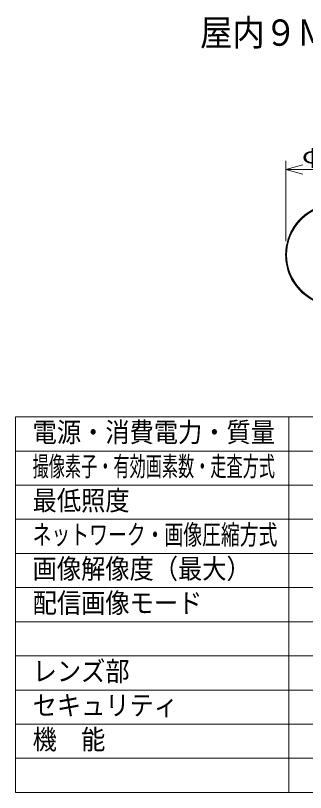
# Model space of a CAD drawing. Units: millimetres on the paper. Extents: x -62 to 64, y -58 to 59.
# Drawn here: x -62.5 to -20.1, y -54.5 to 59.2 of the extents above; entities that cross this region are included whole.
import ezdxf
from ezdxf.enums import TextEntityAlignment as Align

# ---------------------------------------------------------------- set-up
doc = ezdxf.new("R2010")
doc.units = ezdxf.units.MM
for name, color, linetype, lineweight in [('0-0_MOJI1', 7, 'Continuous', 9), ('0-2_WAKU', 4, 'Continuous', 9), ('0-3_SUNPO', 7, 'Continuous', 9), ('0-4_0', 7, 'Continuous', 9), ('0-5_GAIKEI', 4, 'Continuous', 9)]:
    doc.layers.add(name, color=color, linetype=linetype, lineweight=lineweight)
doc.styles.add('ＭＳ ゴシック', font='')
doc.styles.get('ＭＳ ゴシック').set_extended_font_data('MS Gothic')

# ---------------------------------------------------------------- blocks, each defined once
blk = doc.blocks.new('_Open30')
at = {"layer": '0-4_0'}
blk.add_line((0, 0), (-1, 0), dxfattribs=at)
blk.add_lwpolyline([(-1, 0.2679), (0, 0), (-1, -0.2679)], dxfattribs=at)

msp = doc.modelspace()

# ---------------------------------------------------------------- linework, layer by layer
at = {"layer": '0-2_WAKU', "color": 3}
for p, q in [((-62.5, 0.454), (62.5, 0.454)), ((-62.5, 0.454), (-62.5, -54.546)), ((-22.5, -54.546), (-22.5, 0.454)), ((-62.5, -54.546), (62.5, -54.546))]:
    msp.add_line(p, q, dxfattribs=at)
at = {"layer": '0-2_WAKU'}
for p, q in [((-62.5, -4.546), (62.5, -4.546)), ((-62.5, -9.546), (62.5, -9.546)), ((-62.5, -14.546), (62.5, -14.546)), ((-62.5, -19.546), (62.5, -19.546)), ((62.5, -24.546), (-62.5, -24.546)), ((-62.5, -29.546), (62.5, -29.546)), ((-62.5, -34.546), (62.5, -34.546)), ((-62.5, -39.546), (62.5, -39.546)), ((-62.5, -44.546), (62.5, -44.546)), ((-62.5, -49.546), (62.5, -49.546))]:
    msp.add_line(p, q, dxfattribs=at)
at = {"layer": '0-3_SUNPO'}
for p, q in [((-22.972, 26.178), (-22.972, 37.93)), ((-20.472, 36.68), (-10.472, 36.68))]:
    msp.add_line(p, q, dxfattribs=at)
at = {"layer": '0-5_GAIKEI'}
for p, q in [((-22.267, 27.327), (-22.27, 27.328)), ((-22.252, 27.322), (-22.268, 27.287)), ((-22.261, 27.325), (-22.265, 27.327)), ((-22.26, 27.342), (-22.263, 27.343)), ((-22.246, 27.344), (-22.256, 27.347)), ((-22.233, 27.419), (-22.241, 27.423)), ((-22.234, 27.397), (-22.237, 27.398)), ((-22.233, 27.419), (-22.23, 27.417)), ((-22.189, 27.509), (-22.197, 27.512)), ((-22.189, 27.509), (-22.186, 27.507)), ((-22.17, 27.53), (-22.173, 27.531)), ((-22.165, 27.529), (-22.168, 27.53)), ((-22.12, 27.625), (-22.121, 27.625)), ((-22.116, 27.624), (-22.12, 27.625)), ((-22.11, 27.634), (-22.111, 27.634)), ((-22.1, 27.631), (-22.11, 27.634)), ((-22.059, 27.708), (-22.078, 27.673)), ((-22.077, 27.73), (-22.048, 27.789)), ((-22.069, 27.711), (-22.074, 27.713)), ((-22.044, 27.748), (-22.054, 27.752)), ((-22.046, 27.793), (-22.046, 27.794)), ((-21.98, 27.872), (-22.005, 27.827)), ((-21.996, 27.824), (-22.005, 27.827)), ((-21.97, 27.869), (-21.996, 27.824)), ((-22.39, 27.019), (-22.4, 27.022)), ((-22.38, 27.036), (-22.389, 27.039)), ((-22.371, 27.081), (-22.378, 27.084)), ((-22.348, 27.135), (-22.356, 27.138)), ((-22.337, 27.131), (-22.347, 27.134)), ((-22.328, 27.182), (-22.335, 27.184)), ((-22.302, 27.215), (-22.311, 27.219)), ((-22.909, 25.036), (-22.914, 25.037)), ((-22.898, 25.116), (-22.906, 25.118)), ((-22.89, 25.178), (-22.899, 25.18)), ((-22.896, 25.119), (-22.889, 25.18)), ((-22.886, 25.116), (-22.896, 25.119)), ((-22.879, 25.178), (-22.889, 25.18)), ((-22.886, 25.116), (-22.879, 25.178)), ((-22.882, 25.265), (-22.877, 25.29)), ((-22.882, 25.265), (-22.88, 25.288)), ((-22.876, 25.264), (-22.88, 25.265)), ((-22.867, 25.288), (-22.877, 25.29)), ((-22.867, 25.262), (-22.876, 25.264)), ((-22.872, 25.263), (-22.867, 25.288)), ((-22.85, 25.434), (-22.86, 25.436)), ((-22.847, 25.386), (-22.857, 25.388)), ((-22.851, 25.431), (-22.85, 25.434)), ((-22.842, 25.559), (-22.85, 25.561)), ((-22.838, 25.442), (-22.848, 25.445)), ((-22.842, 25.559), (-22.832, 25.557)), ((-22.823, 25.657), (-22.831, 25.659)), ((-22.823, 25.657), (-22.813, 25.655)), ((-22.97, 24.259), (-22.978, 24.259)), ((-22.968, 24.359), (-22.977, 24.359)), ((-22.97, 24.259), (-22.96, 24.259)), ((-22.968, 24.359), (-22.958, 24.358)), ((-22.948, 24.542), (-22.957, 24.544)), ((-22.934, 24.912), (-22.943, 24.913)), ((-22.936, 24.752), (-22.942, 24.753)), ((-22.94, 24.66), (-22.941, 24.66)), ((-22.93, 24.657), (-22.94, 24.66)), ((-22.929, 24.703), (-22.939, 24.705)), ((-22.93, 24.81), (-22.938, 24.812)), ((-22.934, 24.912), (-22.929, 24.911)), ((-22.926, 24.862), (-22.933, 24.863)), ((-22.924, 25.011), (-22.932, 25.012)), ((-22.919, 24.807), (-22.929, 24.81)), ((-22.924, 25.011), (-22.918, 25.01)), ((-22.912, 24.899), (-22.922, 24.902)), ((-22.903, 24.995), (-22.913, 24.998)), ((-22.893, 23.559), (-22.883, 23.56)), ((-22.875, 23.421), (-22.865, 23.422)), ((-21.531, 19.875), (-21.539, 19.869)), ((-21.503, 19.708), (-21.495, 19.714)), ((-21.503, 19.708), (-21.495, 19.714)), ((-21.452, 19.757), (-21.495, 19.714))]:
    msp.add_line(p, q, dxfattribs=at)
at = {"layer": '0-5_GAIKEI', "color": 7}
msp.add_line((-22.971, 24.01), (-22.97, 23.945), dxfattribs=at)
at = {"layer": '0-5_GAIKEI'}
for points in [[(-22.268, 27.287), (-22.278, 27.29), (-22.288, 27.293), (-22.265, 27.343)], [(-22.252, 27.322), (-22.261, 27.325), (-22.278, 27.29)], [(-22.21, 27.421), (-22.22, 27.425), (-22.256, 27.347)], [(-22.196, 27.457), (-22.196, 27.457), (-22.196, 27.457), (-22.196, 27.457), (-22.196, 27.456), (-22.201, 27.443), (-22.21, 27.421), (-22.246, 27.344)], [(-22.224, 27.422), (-22.224, 27.422), (-22.224, 27.422), (-22.224, 27.422), (-22.225, 27.421), (-22.237, 27.398)], [(-22.205, 27.461), (-22.206, 27.461), (-22.206, 27.46), (-22.207, 27.46), (-22.213, 27.45), (-22.23, 27.416)], [(-22.224, 27.422), (-22.224, 27.422), (-22.224, 27.422), (-22.224, 27.421), (-22.228, 27.411)], [(-22.196, 27.457), (-22.205, 27.461), (-22.205, 27.46), (-22.205, 27.46), (-22.205, 27.46), (-22.205, 27.459), (-22.21, 27.446), (-22.22, 27.425)], [(-22.172, 27.49), (-22.181, 27.493), (-22.191, 27.496)], [(-22.113, 27.631), (-22.12, 27.633), (-22.122, 27.634)], [(-22.078, 27.673), (-22.087, 27.676), (-22.098, 27.68), (-22.072, 27.728)], [(-22.059, 27.708), (-22.069, 27.711), (-22.087, 27.676)], [(-22.077, 27.73), (-22.049, 27.786), (-22.046, 27.792), (-22.046, 27.793), (-22.046, 27.793)], [(-22.033, 27.821), (-22.045, 27.797), (-22.049, 27.786)], [(-22.033, 27.821), (-22.044, 27.8), (-22.046, 27.795), (-22.046, 27.794)], [(-22.001, 27.838), (-22.005, 27.839), (-22.01, 27.841), (-21.99, 27.875)], [(-21.97, 27.869), (-21.98, 27.872), (-21.99, 27.875)], [(-22.4, 27.022), (-22.4, 27.022), (-22.399, 27.022), (-22.399, 27.022), (-22.398, 27.024), (-22.389, 27.039)], [(-22.396, 27.038), (-22.4, 27.024), (-22.4, 27.023), (-22.4, 27.022), (-22.4, 27.022), (-22.4, 27.022)], [(-22.396, 27.038), (-22.373, 27.099), (-22.357, 27.139)], [(-22.39, 27.019), (-22.39, 27.019), (-22.39, 27.019), (-22.389, 27.019), (-22.388, 27.02), (-22.38, 27.036)], [(-22.389, 27.039), (-22.358, 27.109), (-22.347, 27.134)], [(-22.378, 27.084), (-22.384, 27.063), (-22.385, 27.059), (-22.385, 27.058), (-22.385, 27.058), (-22.385, 27.058), (-22.385, 27.058), (-22.384, 27.058), (-22.384, 27.058), (-22.383, 27.059), (-22.375, 27.075), (-22.369, 27.088)], [(-22.38, 27.036), (-22.348, 27.106), (-22.337, 27.131)], [(-22.323, 27.194), (-22.318, 27.21), (-22.318, 27.211), (-22.318, 27.212), (-22.318, 27.212), (-22.319, 27.212), (-22.319, 27.212), (-22.319, 27.212), (-22.319, 27.212), (-22.32, 27.211), (-22.329, 27.196), (-22.335, 27.184)], [(-22.303, 27.248), (-22.303, 27.248), (-22.303, 27.248), (-22.304, 27.247), (-22.305, 27.246), (-22.315, 27.228)], [(-22.293, 27.245), (-22.303, 27.248), (-22.303, 27.248), (-22.302, 27.247), (-22.302, 27.247), (-22.302, 27.246), (-22.307, 27.229), (-22.311, 27.219)], [(-22.293, 27.245), (-22.293, 27.244), (-22.293, 27.244), (-22.293, 27.244), (-22.293, 27.242), (-22.298, 27.226), (-22.302, 27.215)], [(-22.914, 25.014), (-22.914, 25.014), (-22.915, 25.014), (-22.915, 25.015), (-22.915, 25.016), (-22.914, 25.037)], [(-22.914, 25.014), (-22.914, 25.014), (-22.914, 25.014), (-22.914, 25.014), (-22.913, 25.016), (-22.91, 25.032), (-22.907, 25.049)], [(-22.891, 25.174), (-22.898, 25.176), (-22.899, 25.18)], [(-22.898, 25.119), (-22.89, 25.178), (-22.889, 25.18)], [(-22.872, 25.223), (-22.882, 25.226), (-22.892, 25.228)], [(-22.882, 25.266), (-22.883, 25.266), (-22.887, 25.267)], [(-22.971, 23.94), (-22.972, 23.939), (-22.972, 23.939), (-22.972, 23.938), (-22.972, 23.909)], [(-22.971, 23.94), (-22.971, 23.94), (-22.971, 23.941), (-22.97, 23.949), (-22.971, 24.01)], [(-22.939, 24.499), (-22.949, 24.502), (-22.959, 24.504)], [(-22.934, 24.684), (-22.944, 24.686), (-22.944, 24.687), (-22.944, 24.687), (-22.944, 24.687), (-22.945, 24.688), (-22.946, 24.703), (-22.943, 24.77), (-22.94, 24.814)], [(-22.944, 24.686), (-22.944, 24.686), (-22.943, 24.687), (-22.943, 24.687), (-22.942, 24.688), (-22.939, 24.705)], [(-22.941, 24.726), (-22.941, 24.726), (-22.941, 24.726), (-22.942, 24.726), (-22.942, 24.728), (-22.942, 24.753)], [(-22.941, 24.726), (-22.941, 24.726), (-22.941, 24.726), (-22.94, 24.726), (-22.94, 24.728), (-22.936, 24.746), (-22.935, 24.758)], [(-22.939, 24.705), (-22.931, 24.782), (-22.929, 24.81)], [(-22.934, 24.684), (-22.934, 24.684), (-22.933, 24.684), (-22.933, 24.685), (-22.933, 24.686), (-22.929, 24.703)], [(-22.927, 24.894), (-22.927, 24.894), (-22.927, 24.894), (-22.927, 24.894), (-22.928, 24.893), (-22.931, 24.875), (-22.933, 24.863)], [(-22.929, 24.703), (-22.921, 24.78), (-22.919, 24.807)], [(-22.928, 24.912), (-22.924, 24.931), (-22.924, 24.933), (-22.923, 24.933), (-22.923, 24.933), (-22.923, 24.933)], [(-22.927, 24.894), (-22.927, 24.894), (-22.926, 24.894), (-22.926, 24.894), (-22.926, 24.892), (-22.926, 24.875)], [(-22.913, 24.931), (-22.923, 24.933), (-22.923, 24.933), (-22.922, 24.933), (-22.922, 24.933), (-22.922, 24.931), (-22.922, 24.902)], [(-22.909, 24.969), (-22.919, 24.972), (-22.919, 24.972), (-22.919, 24.972), (-22.919, 24.972), (-22.92, 24.973), (-22.92, 24.986), (-22.917, 25.028)], [(-22.919, 24.972), (-22.919, 24.972), (-22.918, 24.972), (-22.918, 24.972), (-22.918, 24.974), (-22.913, 24.998)], [(-22.913, 24.931), (-22.913, 24.931), (-22.913, 24.931), (-22.912, 24.93), (-22.912, 24.928), (-22.912, 24.899)], [(-22.909, 24.969), (-22.909, 24.969), (-22.909, 24.969), (-22.908, 24.97), (-22.908, 24.971), (-22.903, 24.995)], [(-22.875, 23.421), (-22.885, 23.512), (-22.89, 23.545), (-22.892, 23.557), (-22.893, 23.559), (-22.893, 23.559), (-22.893, 23.559), (-22.893, 23.559), (-22.949, 23.504)], [(-22.883, 23.56), (-22.883, 23.56), (-22.883, 23.56), (-22.883, 23.559), (-22.882, 23.558), (-22.879, 23.541), (-22.869, 23.459), (-22.865, 23.422)], [(-21.539, 19.869), (-21.486, 19.793), (-21.467, 19.764), (-21.46, 19.753), (-21.46, 19.752), (-21.46, 19.751), (-21.46, 19.751)], [(-21.452, 19.757), (-21.452, 19.757), (-21.452, 19.757), (-21.452, 19.76), (-21.462, 19.776), (-21.479, 19.801), (-21.531, 19.875)], [(-21.452, 19.757), (-21.46, 19.751), (-21.503, 19.708)], [(-21.397, 19.67), (-21.405, 19.664), (-21.445, 19.624)]]:
    msp.add_lwpolyline(points, dxfattribs=at)
at = {"layer": '0-5_GAIKEI', "color": 7}
for points in [[(-22.972, 23.909), (-22.972, 23.936), (-22.97, 23.948)], [(-22.939, 23.36), (-22.946, 23.431), (-22.949, 23.488), (-22.949, 23.501), (-22.949, 23.503), (-22.949, 23.503), (-22.949, 23.504)], [(-21.59, 19.819), (-21.534, 19.745), (-21.513, 19.718), (-21.504, 19.709), (-21.503, 19.708), (-21.503, 19.708), (-21.503, 19.708), (-21.503, 19.708)]]:
    msp.add_lwpolyline(points, dxfattribs=at)
at = {"layer": '0-5_GAIKEI'}
for radius in [7.423, 7.357]:
    msp.add_circle((-15.475, 24.178), radius, dxfattribs=at)
at = {"layer": '0-5_GAIKEI', "color": 7}
for centre, radius, start, end in [((-15.475, 24.178), 7.502, 298.07539, 150.94747), ((-15.475, 24.178), 7.498, 154.38197, 168.61803), ((-15.475, 24.178), 7.498, 151.7189, 153.61803), ((-15.475, 24.178), 7.498, 179.38198, 181.28109), ((-15.475, 24.178), 7.502, 182.05255, 185.13993), ((-15.475, 24.178), 7.498, 174.38197, 178.61803), ((-15.475, 24.178), 7.509, 186.25042, 215.47956), ((-15.474, 24.179), 7.503, 216.55667, 217.32665), ((-15.475, 24.178), 7.509, 217.33415, 258.15606)]:
    msp.add_arc(centre, radius, start, end, dxfattribs=at)
at = {"layer": '0-5_GAIKEI'}
for centre, radius, start, end in [((-15.475, 24.178), 7.502, 298.07539, 150.94747), ((-15.475, 24.178), 7.498, 154.38197, 168.61803), ((-15.475, 24.178), 7.49, 155.0003, 155.12711), ((-15.475, 24.178), 7.487, 154.95877, 155.12387), ((-15.475, 24.178), 7.485, 154.95258, 155.12276), ((-18.822, 25.746), 3.795, 153.89572, 155.12716), ((-19.549, 26.085), 2.992, 153.96783, 155.12264), ((-25.23, 28.764), 3.293, 334.51445, 335.75234), ((-15.475, 24.178), 7.475, 154.94378, 155.11418), ((-15.475, 24.178), 7.504, 153.61803, 154.38197), ((-15.475, 24.178), 7.495, 153.61803, 154.38197), ((-15.475, 24.178), 7.486, 153.70251, 153.99794), ((-15.475, 24.178), 7.498, 151.7189, 153.61803), ((-15.474, 24.178), 7.492, 152.52885, 153.70909), ((-15.474, 24.178), 7.481, 152.48791, 153.69793), ((-15.475, 24.178), 7.49, 152.52728, 153.4059), ((-15.474, 24.178), 7.471, 152.47574, 153.68741), ((-15.475, 24.178), 7.487, 152.58488, 153.40247), ((-15.475, 24.178), 7.486, 152.58333, 153.40106), ((-15.475, 24.178), 7.482, 152.48949, 153.39713), ((-23.353, 28.555), 1.527, 326.46701, 328.26617), ((-22.075, 27.707), 0.0063, 81.67847, 136.27036), ((-15.606, 23.685), 7.625, 147.26018, 147.98491), ((-23.762, 28.819), 2.025, 326.81265, 328.0684), ((-15.606, 23.688), 7.621, 147.1073, 147.78038), ((-22.029, 27.785), 0.02, 151.10739, 175.52551), ((-22.028, 27.783), 0.02, 151.11527, 166.66804), ((-15.606, 23.689), 7.611, 147.09304, 147.76705), ((-21.25, 27.321), 0.912, 145.15287, 147.60081), ((-22.004, 27.846), 0.0067, 262.69492, 321.00049), ((-21.285, 26.671), 1.168, 156.46935, 159.33116), ((-24.005, 27.841), 1.802, 335.2677, 336.88498), ((-21.044, 26.588), 1.423, 153.25874, 157.21888), ((-21.28, 26.679), 1.17, 154.41477, 156.92308), ((-23.562, 27.667), 1.325, 336.28471, 339.08421), ((-24.805, 28.212), 2.684, 336.33603, 338.28457), ((-24.797, 28.209), 2.686, 336.3296, 338.2772), ((-15.475, 24.178), 7.498, 169.38197, 173.61803), ((-15.475, 24.178), 7.498, 169.38197, 173.61803), ((-20.563, 24.817), 2.363, 172.67949, 174.86915), ((-21.404, 24.92), 1.515, 172.47988, 175.55928), ((-26.805, 25.582), 3.936, 351.45468, 353.23142), ((-20.455, 24.81), 2.472, 171.39761, 172.8427), ((-25.958, 25.498), 3.084, 351.62721, 352.9364), ((-20.924, 24.868), 1.998, 171.11219, 172.79547), ((-26.798, 25.58), 3.939, 351.46495, 353.24043), ((-15.475, 24.178), 7.492, 171.64103, 171.94139), ((-22.884, 25.265), 0.0016, 14.37286, 74.47066), ((-22.881, 25.264), 0.0014, 76.40367, 125.88708), ((-15.475, 24.178), 7.481, 171.64894, 171.94974), ((-15.39, 24.471), 7.535, 173.0387, 173.77299), ((-15.537, 23.874), 7.476, 168.31372, 169.07999), ((-15.393, 24.46), 7.53, 172.55211, 173.54538), ((-15.534, 23.886), 7.477, 167.97144, 169.05118), ((-22.874, 25.262), 0.0015, 29.74949, 76.28147), ((-15.475, 24.178), 7.471, 171.6564, 171.95761), ((-15.475, 24.178), 7.492, 170.33128, 170.73603), ((-15.536, 23.874), 7.466, 168.31989, 169.08721), ((-15.475, 24.178), 7.481, 170.25132, 170.69074), ((-15.475, 24.178), 7.504, 168.61803, 169.38197), ((-15.475, 24.178), 7.471, 170.25689, 170.6969), ((-15.475, 24.178), 7.495, 168.61803, 169.38197), ((-15.475, 24.178), 7.486, 168.61803, 169.38197), ((-15.475, 24.178), 7.504, 178.61803, 179.38197), ((-15.475, 24.178), 7.498, 179.38198, 181.28109), ((-22.952, 23.94), 0.02, 157.47449, 181.89261), ((-15.475, 24.178), 7.502, 182.05254, 185.13986), ((-15.475, 24.178), 7.498, 174.38197, 178.61803), ((-22.951, 23.941), 0.02, 166.332, 181.88473), ((-15.475, 24.178), 7.495, 178.61803, 179.38197), ((-15.475, 24.178), 7.492, 177.19737, 177.50212), ((-15.475, 24.178), 7.486, 178.61803, 179.38197), ((-15.475, 24.178), 7.482, 176.30699, 177.21143), ((-15.475, 24.178), 7.481, 176.30879, 177.51858), ((-15.475, 24.178), 7.504, 173.61803, 174.38197), ((-21.742, 24.705), 1.201, 174.89456, 177.71655), ((-21.522, 24.706), 1.421, 171.66798, 175.64202), ((-15.475, 24.178), 7.471, 176.32262, 177.53409), ((-21.768, 24.717), 1.174, 172.8319, 175.34214), ((-24.747, 24.958), 1.823, 353.70822, 355.31692), ((-15.475, 24.178), 7.495, 173.61803, 174.38197), ((-24.3, 24.936), 1.376, 354.73085, 357.46379), ((-25.702, 25.063), 2.785, 354.77845, 356.67902), ((-15.475, 24.178), 7.486, 173.91485, 174.20866), ((-25.694, 25.06), 2.787, 354.79069, 356.69021), ((-15.475, 24.178), 7.439, 185.84108, 215.39585), ((-15.475, 24.178), 7.429, 185.84254, 215.39439), ((-15.475, 24.178), 7.502, 216.55664, 217.32672), ((-15.475, 24.178), 7.453, 217.27624, 258.43759), ((-15.475, 24.178), 7.443, 217.27624, 258.43759)]:
    msp.add_arc(centre, radius, start, end, dxfattribs=at)

# ---------------------------------------------------------------- block references
at = {"layer": '0-3_SUNPO', "xscale": 2.5, "yscale": 2.5, "rotation": 180}
msp.add_blockref('_Open30', (-22.972, 36.68), dxfattribs=at)

# ---------------------------------------------------------------- texts
at = {"layer": '0-0_MOJI1', "style": 'ＭＳ ゴシック'}
for s, height, width, p in [('屋内９ＭＰ全方位ＡＩカメラ', 3.849, 0.9, (-35.5, 53.642)), ('電源・消費電力・質量', 2.889, 0.9, (-60, -4.101)), ('撮像素子・有効画素数・走査方式', 2.889, 0.6, (-60, -9.101)), ('最低照度', 2.889, 0.9, (-60, -14.101)), ('ネットワーク・画像圧縮方式', 2.886, 0.7, (-60, -19.101)), ('画像解像度（最大）', 2.889, 0.9, (-60, -24.101)), ('配信画像モード', 2.889, 0.9, (-60, -29.101)), ('レンズ部', 2.889, 0.9, (-60, -39.101)), ('セキュリティ', 2.889, 0.9, (-60, -44.101)), ('機\u3000能', 2.889, 0.9, (-60, -49.101))]:
    msp.add_text(s, height=height, dxfattribs=dict(at, width=width)).set_placement(p, align=Align.BOTTOM_LEFT)
at = {"layer": '0-3_SUNPO', "style": 'ＭＳ ゴシック', "width": 1.3}
msp.add_text('φ150', height=2.405, dxfattribs=at).set_placement((-20.617, 36.842), align=Align.BOTTOM_LEFT)

doc.saveas('drawing.dxf')
